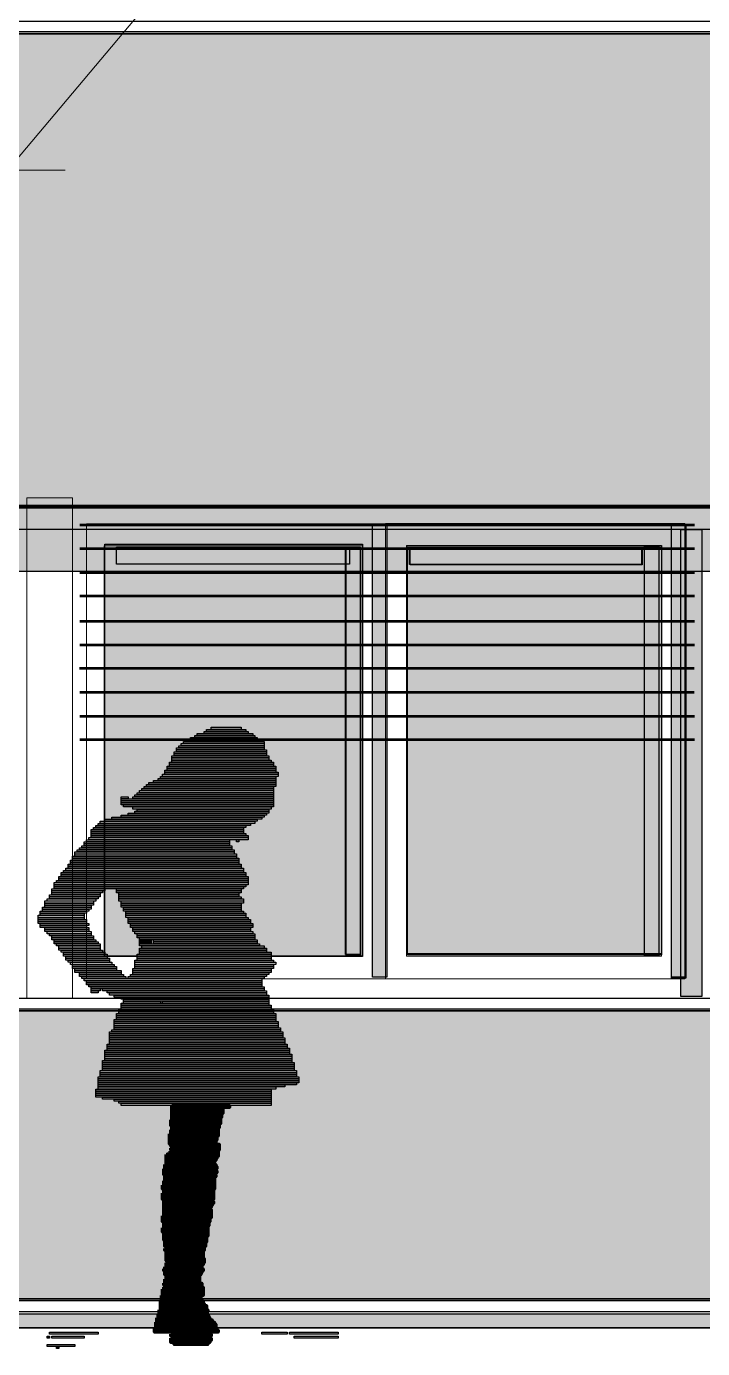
# Model space of a CAD drawing. Header units: millimetres. Extents: x 3716 to 41668, y 402 to 28530.
# Drawn here: x 15625 to 17633, y 13540 to 17471 of the extents above; entities that cross this region are included whole.
import ezdxf

# ---------------------------------------------------------------- set-up
doc = ezdxf.new("R2010")
doc.units = ezdxf.units.MM
doc.header["$LTSCALE"] = 50
for name, color, linetype in [('00_Wand_Bestand', 7, 'Continuous'), ('02_Grundstuecksgrenze', 8, 'Continuous'), ('05_Linien_stark', 7, 'Continuous'), ('06_Linien_fein', 3, 'Continuous'), ('07_Bemassung', 6, 'Continuous')]:
    doc.layers.add(name, color=color, linetype=linetype)

msp = doc.modelspace()

# ---------------------------------------------------------------- hatches: boundary and pattern name
at = {"layer": '00_Wand_Bestand', "transparency": 33554572}
for points in [[(13734.8, 16043.1), (25865, 16043.1), (25865, 15975.2), (13734.8, 15975.2)], [(17569, 15974.9), (17631.4, 15974.9), (17631.4, 14586.6), (17569, 14586.6)]]:
    msp.add_hatch(color=7, dxfattribs=at).paths.add_polyline_path(points)
at = {"layer": '00_Wand_Bestand', "transparency": 33554521}
msp.add_hatch(color=7, dxfattribs=at).paths.add_polyline_path([(13736.4, 16039.7), (25655.9, 16039.7), (25655.9, 15850), (13736.4, 15850)])
at = {"layer": '00_Wand_Bestand'}
for points in [[(16132.1, 15368.9), (16296.7, 15368.9), (16296.7, 15362.8), (16132.1, 15362.8)], [(16152.7, 15374.9), (16283, 15374.9), (16283, 15368.9), (16152.7, 15368.9)], [(16159.6, 15381), (16276.2, 15381), (16276.2, 15374.9), (16159.6, 15374.9)], [(16173.3, 15387.1), (16262.4, 15387.1), (16262.4, 15381), (16173.3, 15381)], [(16077.2, 15332.4), (16331, 15332.4), (16331, 15326.4), (16077.2, 15326.4)], [(16084.1, 15338.5), (16331, 15338.5), (16331, 15332.4), (16084.1, 15332.4)], [(16091, 15344.6), (16331, 15344.6), (16331, 15338.5), (16091, 15338.5)], [(16104.7, 15350.7), (16317.3, 15350.7), (16317.3, 15344.6), (16104.7, 15344.6)], [(16111.6, 15356.7), (16310.4, 15356.7), (16310.4, 15350.7), (16111.6, 15350.7)], [(16125.3, 15362.8), (16303.6, 15362.8), (16303.6, 15356.7), (16125.3, 15356.7)], [(16056.7, 15302.1), (16344.7, 15302.1), (16344.7, 15296), (16056.7, 15296)], [(16056.7, 15296), (16344.7, 15296), (16344.7, 15289.9), (16056.7, 15289.9)], [(16056.7, 15289.9), (16351.6, 15289.9), (16351.6, 15283.8), (16056.7, 15283.8)], [(16063.6, 15314.2), (16337.8, 15314.2), (16337.8, 15308.2), (16063.6, 15308.2)], [(16063.6, 15308.2), (16337.8, 15308.2), (16337.8, 15302.1), (16063.6, 15302.1)], [(16070.4, 15326.4), (16331, 15326.4), (16331, 15320.3), (16070.4, 15320.3)], [(16070.4, 15320.3), (16337.8, 15320.3), (16337.8, 15314.2), (16070.4, 15314.2)], [(16036.1, 15259.5), (16365.3, 15259.5), (16365.3, 15253.4), (16036.1, 15253.4)], [(16036.1, 15253.4), (16372.2, 15253.4), (16372.2, 15247.4), (16036.1, 15247.4)], [(16043, 15271.7), (16365.3, 15271.7), (16365.3, 15265.6), (16043, 15265.6)], [(16043, 15265.6), (16365.3, 15265.6), (16365.3, 15259.5), (16043, 15259.5)], [(16049.8, 15283.8), (16358.4, 15283.8), (16358.4, 15277.7), (16049.8, 15277.7)], [(16049.8, 15277.8), (16358.4, 15277.8), (16358.4, 15271.7), (16049.8, 15271.7)], [(15974.4, 15210.9), (16358.4, 15210.9), (16358.4, 15204.9), (15974.4, 15204.9)], [(15981.3, 15217), (16365.3, 15217), (16365.3, 15210.9), (15981.3, 15210.9)], [(15988.2, 15223.1), (16365.3, 15223.1), (16365.3, 15217), (15988.2, 15217)], [(16001.9, 15229.2), (16365.3, 15229.2), (16365.3, 15223.1), (16001.9, 15223.1)], [(16015.6, 15235.2), (16365.3, 15235.2), (16365.3, 15229.2), (16015.6, 15229.2)], [(16022.4, 15241.3), (16365.3, 15241.3), (16365.3, 15235.2), (16022.4, 15235.2)], [(16029.3, 15247.4), (16372.2, 15247.4), (16372.2, 15241.3), (16029.3, 15241.3)], [(15905.9, 15174.5), (16358.4, 15174.5), (16358.4, 15168.4), (15905.9, 15168.4)], [(15947, 15186.6), (16358.4, 15186.6), (16358.4, 15180.6), (15947, 15180.6)], [(15953.8, 15192.7), (16358.5, 15192.7), (16358.5, 15186.6), (15953.8, 15186.6)], [(15960.7, 15198.8), (16358.4, 15198.8), (16358.4, 15192.7), (15960.7, 15192.7)], [(15967.6, 15204.8), (16358.4, 15204.8), (16358.4, 15198.8), (15967.6, 15198.8)], [(15905.9, 15168.4), (16358.4, 15168.4), (16358.4, 15162.3), (15905.9, 15162.3)], [(15905.9, 15162.3), (16358.4, 15162.3), (16358.4, 15156.3), (15905.9, 15156.3)], [(15912.7, 15156.3), (16358.4, 15156.3), (16358.4, 15150.2), (15912.7, 15150.2)], [(15926.4, 15132), (16337.9, 15132), (16337.9, 15125.9), (15926.4, 15125.9)], [(15940.2, 15150.2), (16351.6, 15150.2), (16351.6, 15144.1), (15940.2, 15144.1)], [(15947, 15138), (16344.7, 15138), (16344.7, 15132), (15947, 15132)], [(15953.8, 15144.1), (16344.7, 15144.1), (16344.7, 15138), (15953.8, 15138)], [(15830.4, 15095.5), (16276.2, 15095.5), (16276.2, 15089.4), (15830.4, 15089.4)], [(15837.3, 15101.6), (16289.8, 15101.6), (16289.8, 15095.5), (15837.3, 15095.5)], [(15844.1, 15107.6), (16303.6, 15107.6), (16303.6, 15101.6), (15844.1, 15101.6)], [(15857.9, 15113.7), (16310.4, 15113.7), (16310.4, 15107.6), (15857.9, 15107.6)], [(15878.4, 15119.8), (16324.2, 15119.8), (16324.2, 15113.7), (15878.4, 15113.7)], [(15905.9, 15125.9), (16331, 15125.9), (16331, 15119.8), (15905.9, 15119.8)], [(15809.8, 15059.1), (16283, 15059.1), (16283, 15053), (15809.8, 15053)], [(15816.7, 15083.4), (16269.3, 15083.4), (16269.3, 15077.3), (15816.7, 15077.3)], [(15816.7, 15077.3), (16269.3, 15077.3), (16269.3, 15071.2), (15816.7, 15071.2)], [(15816.7, 15071.2), (16276.2, 15071.2), (16276.2, 15065.1), (15816.7, 15065.1)], [(15816.7, 15065.1), (16283, 15065.1), (16283, 15059.1), (15816.7, 15059.1)], [(15823.5, 15089.4), (16269.3, 15089.4), (16269.3, 15083.4), (15823.5, 15083.4)], [(15768.7, 15016.5), (16241.9, 15016.5), (16241.9, 15010.4), (15768.7, 15010.4)], [(15775.6, 15022.6), (16241.9, 15022.6), (16241.9, 15016.5), (15775.6, 15016.5)], [(15782.4, 15028.7), (16235, 15028.7), (16235, 15022.6), (15782.4, 15022.6)], [(15789.3, 15034.7), (16235, 15034.7), (16235, 15028.7), (15789.3, 15028.7)], [(15796.1, 15046.9), (16228.1, 15046.9), (16228.1, 15040.9), (15796.1, 15040.9)], [(15796.1, 15040.9), (16228.1, 15040.9), (16228.1, 15034.8), (15796.1, 15034.8)], [(15748.1, 14980.1), (16262.4, 14980.1), (16262.4, 14974), (15748.1, 14974)], [(15755, 14992.2), (16255.6, 14992.2), (16255.6, 14986.1), (15755, 14986.1)], [(15755, 14986.1), (16255.6, 14986.1), (16255.6, 14980.1), (15755, 14980.1)], [(15761.9, 15004.4), (16248.7, 15004.4), (16248.7, 14998.3), (15761.9, 14998.3)], [(15761.9, 14998.3), (16255.6, 14998.3), (16255.6, 14992.2), (15761.9, 14992.2)], [(15768.7, 15010.5), (16248.7, 15010.5), (16248.7, 15004.4), (15768.7, 15004.4)], [(15720.7, 14943.6), (16283, 14943.6), (16283, 14937.5), (15720.7, 14937.5)], [(15720.7, 14937.5), (16283, 14937.5), (16283, 14931.5), (15720.7, 14931.5)], [(15727.6, 14955.8), (16276.2, 14955.8), (16276.2, 14949.7), (15727.6, 14949.7)], [(15727.6, 14949.7), (16276.2, 14949.7), (16276.2, 14943.6), (15727.6, 14943.6)], [(15734.4, 14961.9), (16269.3, 14961.9), (16269.3, 14955.8), (15734.4, 14955.8)], [(15741.3, 14967.9), (16269.3, 14967.9), (16269.3, 14961.9), (15741.3, 14961.9)], [(15748.1, 14974), (16262.4, 14974), (16262.4, 14967.9), (15748.1, 14967.9)], [(15707, 14925.4), (16283, 14925.4), (16283, 14919.3), (15707, 14919.3)], [(15707, 14919.3), (16276.2, 14919.3), (16276.2, 14913.3), (15707, 14913.3)], [(15707, 14913.3), (16269.3, 14913.3), (16269.3, 14907.2), (15707, 14907.2)], [(15713.9, 14931.5), (16283, 14931.5), (16283, 14925.4), (15713.9, 14925.4)], [(15707, 14755.3), (15830.4, 14755.3), (15830.4, 14749.2), (15707, 14749.2)], [(15707, 14749.2), (15837.3, 14749.2), (15837.3, 14743.1), (15707, 14743.1)], [(15960.7, 14755.3), (15995, 14755.3), (15995, 14749.2), (15960.7, 14749.2)], [(15960.7, 14749.2), (15995, 14749.2), (15995, 14743.1), (15960.7, 14743.1)], [(16001.9, 14755.3), (16310.5, 14755.3), (16310.5, 14749.2), (16001.9, 14749.2)], [(16001.9, 14749.2), (16310.5, 14749.2), (16310.5, 14743.1), (16001.9, 14743.1)], [(15796.1, 14639.9), (16324.2, 14639.9), (16324.2, 14633.8), (15796.1, 14633.8)], [(15803, 14633.8), (16324.2, 14633.8), (16324.2, 14627.7), (15803, 14627.7)], [(15803, 14627.7), (16324.2, 14627.7), (16324.2, 14621.7), (15803, 14621.7)], [(15809.8, 14621.7), (16324.2, 14621.7), (16324.2, 14615.6), (15809.8, 14615.6)], [(15816.7, 14615.6), (16331, 14615.6), (16331, 14609.5), (15816.7, 14609.5)], [(15871.5, 14597.3), (16337.8, 14597.3), (16337.8, 14591.2), (15871.5, 14591.2)], [(15885.3, 14591.2), (16344.7, 14591.2), (16344.7, 14585.2), (15885.3, 14585.2)], [(15905.9, 14585.2), (16344.7, 14585.2), (16344.7, 14579.1), (15905.9, 14579.1)], [(15899, 14548.7), (16358.4, 14548.7), (16358.4, 14542.7), (15899, 14542.7)], [(15899, 14542.7), (16358.4, 14542.7), (16358.4, 14536.6), (15899, 14536.6)], [(15905.9, 14567), (16344.7, 14567), (16344.7, 14560.9), (15905.9, 14560.9)], [(15905.9, 14560.9), (16351.6, 14560.9), (16351.6, 14554.8), (15905.9, 14554.8)], [(15905.9, 14554.8), (16351.6, 14554.8), (16351.6, 14548.7), (15905.9, 14548.7)], [(15912.7, 14579.1), (16344.7, 14579.1), (16344.7, 14573), (15912.7, 14573)], [(15885.3, 14518.4), (16365.3, 14518.4), (16365.3, 14512.3), (15885.3, 14512.3)], [(15885.3, 14512.3), (16372.2, 14512.3), (16372.2, 14506.2), (15885.3, 14506.2)], [(15885.3, 14506.2), (16372.2, 14506.2), (16372.2, 14500.1), (15885.3, 14500.1)], [(15892.1, 14536.6), (16365.3, 14536.6), (16365.3, 14530.5), (15892.1, 14530.5)], [(15892.1, 14530.5), (16365.3, 14530.5), (16365.3, 14524.5), (15892.1, 14524.5)], [(15892.1, 14524.5), (16365.3, 14524.5), (16365.3, 14518.4), (15892.1, 14518.4)], [(15871.5, 14481.9), (16385.9, 14481.9), (16385.9, 14475.8), (15871.5, 14475.8)], [(15871.5, 14475.9), (16385.9, 14475.9), (16385.9, 14469.8), (15871.5, 14469.8)], [(15871.5, 14469.8), (16385.9, 14469.8), (16385.9, 14463.7), (15871.5, 14463.7)], [(15871.5, 14463.7), (16392.7, 14463.7), (16392.7, 14457.6), (15871.5, 14457.6)], [(15878.4, 14488), (16379, 14488), (16379, 14481.9), (15878.4, 14481.9)], [(15885.3, 14500.1), (16372.2, 14500.1), (16372.2, 14494.1), (15885.3, 14494.1)], [(15885.3, 14494.1), (16379, 14494.1), (16379, 14488), (15885.3, 14488)], [(15857.9, 14427.3), (16406.4, 14427.3), (16406.4, 14421.2), (15857.9, 14421.2)], [(15864.7, 14445.5), (16399.6, 14445.5), (16399.6, 14439.4), (15864.7, 14439.4)], [(15864.7, 14439.4), (16399.6, 14439.4), (16399.6, 14433.3), (15864.7, 14433.3)], [(15864.7, 14433.3), (16406.5, 14433.3), (16406.5, 14427.3), (15864.7, 14427.3)], [(15871.5, 14457.6), (16392.7, 14457.6), (16392.7, 14451.5), (15871.5, 14451.5)], [(15871.5, 14451.5), (16392.7, 14451.5), (16392.7, 14445.5), (15871.5, 14445.5)], [(15851, 14396.9), (16413.3, 14396.9), (16413.3, 14390.8), (15851, 14390.8)], [(15851, 14390.8), (16420.2, 14390.8), (16420.2, 14384.7), (15851, 14384.7)], [(15857.9, 14421.2), (16406.4, 14421.2), (16406.4, 14415.1), (15857.9, 14415.1)], [(15857.9, 14415.1), (16413.3, 14415.1), (16413.3, 14409), (15857.9, 14409)], [(15857.9, 14409), (16413.3, 14409), (16413.3, 14402.9), (15857.9, 14402.9)], [(15857.9, 14402.9), (16413.3, 14402.9), (16413.3, 14396.9), (15857.9, 14396.9)], [(15837.3, 14348.3), (16433.8, 14348.3), (16433.8, 14342.2), (15837.3, 14342.2)], [(15844.1, 14366.5), (16427, 14366.5), (16427, 14360.4), (15844.1, 14360.4)], [(15844.1, 14360.4), (16427, 14360.4), (16427, 14354.4), (15844.1, 14354.4)], [(15844.1, 14354.4), (16427, 14354.4), (16427, 14348.3), (15844.1, 14348.3)], [(15851, 14384.7), (16420.2, 14384.7), (16420.2, 14378.7), (15851, 14378.7)], [(15851, 14378.7), (16420.2, 14378.7), (16420.2, 14372.6), (15851, 14372.6)], [(15851, 14372.6), (16420.2, 14372.6), (16420.2, 14366.5), (15851, 14366.5)], [(15830.4, 14311.8), (16351.6, 14311.8), (16351.6, 14305.7), (15830.4, 14305.7)], [(15837.3, 14342.2), (16433.8, 14342.2), (16433.8, 14336.1), (15837.3, 14336.1)], [(15837.3, 14336.1), (16433.8, 14336.1), (16433.8, 14330), (15837.3, 14330)], [(15837.3, 14330), (16427, 14330), (16427, 14323.9), (15837.3, 14323.9)], [(15837.3, 14323.9), (16392.7, 14323.9), (16392.7, 14317.9), (15837.3, 14317.9)], [(15837.3, 14317.9), (16365.3, 14317.9), (16365.3, 14311.8), (15837.3, 14311.8)], [(15830.4, 14305.7), (16351.6, 14305.7), (16351.6, 14299.7), (15830.4, 14299.7)], [(15830.4, 14299.7), (16351.6, 14299.7), (16351.6, 14293.6), (15830.4, 14293.6)], [(15830.4, 14293.6), (16351.6, 14293.6), (16351.6, 14287.5), (15830.4, 14287.5)], [(15851, 14287.5), (16351.6, 14287.5), (16351.6, 14281.4), (15851, 14281.4)], [(15885.3, 14281.4), (16351.6, 14281.4), (16351.6, 14275.4), (15885.3, 14275.4)], [(15899, 14275.4), (16351.6, 14275.4), (16351.6, 14269.3), (15899, 14269.3)], [(15905.9, 14269.3), (16351.6, 14269.3), (16351.6, 14263.2), (15905.9, 14263.2)], [(15686.4, 13576.7), (15693.3, 13576.7), (15693.3, 13570.7), (15686.4, 13570.7)], [(15693.3, 13588.9), (15837.3, 13588.9), (15837.3, 13582.8), (15693.3, 13582.8)], [(15700.1, 13576.7), (15796.1, 13576.7), (15796.1, 13570.7), (15700.1, 13570.7)], [(16324.2, 13588.9), (16399.6, 13588.9), (16399.6, 13582.8), (16324.2, 13582.8)], [(16406.5, 13588.9), (16550.4, 13588.9), (16550.4, 13582.8), (16406.5, 13582.8)], [(16420.1, 13576.7), (16550.4, 13576.7), (16550.4, 13570.7), (16420.1, 13570.7)], [(15686.4, 13552.5), (15768.7, 13552.5), (15768.7, 13546.4), (15686.4, 13546.4)]]:
    msp.add_hatch(color=7, dxfattribs=at).paths.add_polyline_path(points)
at = {"layer": '02_Grundstuecksgrenze'}
for points in [[(13726.4, 17455.2), (25701.6, 17455.2), (25701.6, 16040), (13726.4, 16040)], [(13726, 14550.5), (26070.6, 14550.5), (26070.6, 13681.8), (13726, 13681.8)]]:
    msp.add_hatch(color=7, dxfattribs=at).paths.add_polyline_path(points)
at = {"layer": '02_Grundstuecksgrenze', "transparency": 33554572}
for points in [[(16652.7, 15991.1), (16695.6, 15991.1), (16695.6, 14643.9), (16652.7, 14643.9)], [(16652.7, 15990.1), (16695.6, 15990.1), (16695.6, 14643.9), (16652.7, 14643.9)], [(17540.5, 15991), (17583.5, 15991), (17583.5, 14641.4), (17540.5, 14641.4)], [(17540.5, 15990), (17583.5, 15990), (17583.5, 14644.3), (17540.5, 14644.3)], [(15892.2, 15922.9), (16584.4, 15922.9), (16584.4, 15871.7), (15892.2, 15871.7)], [(16572.8, 15921.3), (16615.7, 15921.3), (16615.7, 14711.4), (16572.8, 14711.4)], [(16574.4, 15922.8), (16617.3, 15922.8), (16617.3, 14709), (16574.4, 14709)], [(16762.2, 15922.2), (17451.9, 15922.2), (17451.9, 15871.1), (16762.2, 15871.1)], [(16764.2, 15921.5), (17453.9, 15921.5), (17453.9, 15870.3), (16764.2, 15870.3)], [(17460.7, 15926.4), (17503.7, 15926.4), (17503.7, 14708.8), (17460.7, 14708.8)], [(17460.7, 15923), (17503.7, 15923), (17503.7, 14710.2), (17460.7, 14710.2)], [(13000.4, 13643.7), (26374.1, 13643.7), (26374.1, 13601.5), (13000.4, 13601.5)], [(13000.5, 13643.5), (26373.5, 13643.5), (26373.5, 13601.3), (13000.5, 13601.3)]]:
    msp.add_hatch(color=7, dxfattribs=at).paths.add_polyline_path(points)
at = {"layer": '02_Grundstuecksgrenze', "transparency": 33554590}
for points in [[(15857.4, 15932), (16622.9, 15932), (16622.9, 14706.7), (15857.4, 14706.7)], [(15857.4, 15920.8), (16622.9, 15920.8), (16622.9, 14706.2), (15857.4, 14706.2)], [(16754.9, 15927.6), (17511, 15927.6), (17511, 14713.3), (16754.9, 14713.3)], [(16756.9, 15923), (17511, 15923), (17511, 14710.3), (16756.9, 14710.3)]]:
    msp.add_hatch(color=7, dxfattribs=at).paths.add_polyline_path(points)
at = {"layer": '07_Bemassung'}
msp.add_hatch(color=7, dxfattribs=at).paths.add_polyline_path([(15713.9, 13546.4), (15720.7, 13546.4), (15720.7, 13540.3), (15713.9, 13540.3)])

# ---------------------------------------------------------------- linework, layer by layer
at = {"layer": '00_Wand_Bestand'}
for points in [[(13734.8, 16043.1), (25865, 16043.1), (25865, 15975.2), (13734.8, 15975.2)], [(13736.4, 16039.7), (25655.9, 16039.7), (25655.9, 15850), (13736.4, 15850)], [(17569, 15974.9), (17631.4, 15974.9), (17631.4, 14586.6), (17569, 14586.6)], [(16132.1, 15368.9), (16296.7, 15368.9), (16296.7, 15362.8), (16132.1, 15362.8)], [(16152.7, 15374.9), (16283, 15374.9), (16283, 15368.9), (16152.7, 15368.9)], [(16159.6, 15381), (16276.2, 15381), (16276.2, 15374.9), (16159.6, 15374.9)], [(16173.3, 15387.1), (16262.4, 15387.1), (16262.4, 15381), (16173.3, 15381)], [(16077.2, 15332.4), (16331, 15332.4), (16331, 15326.4), (16077.2, 15326.4)], [(16084.1, 15338.5), (16331, 15338.5), (16331, 15332.4), (16084.1, 15332.4)], [(16091, 15344.6), (16331, 15344.6), (16331, 15338.5), (16091, 15338.5)], [(16104.7, 15350.7), (16317.3, 15350.7), (16317.3, 15344.6), (16104.7, 15344.6)], [(16111.6, 15356.7), (16310.4, 15356.7), (16310.4, 15350.7), (16111.6, 15350.7)], [(16125.3, 15362.8), (16303.6, 15362.8), (16303.6, 15356.7), (16125.3, 15356.7)], [(16056.7, 15302.1), (16344.7, 15302.1), (16344.7, 15296), (16056.7, 15296)], [(16056.7, 15296), (16344.7, 15296), (16344.7, 15289.9), (16056.7, 15289.9)], [(16056.7, 15289.9), (16351.6, 15289.9), (16351.6, 15283.8), (16056.7, 15283.8)], [(16063.6, 15314.2), (16337.8, 15314.2), (16337.8, 15308.2), (16063.6, 15308.2)], [(16063.6, 15308.2), (16337.8, 15308.2), (16337.8, 15302.1), (16063.6, 15302.1)], [(16070.4, 15326.4), (16331, 15326.4), (16331, 15320.3), (16070.4, 15320.3)], [(16070.4, 15320.3), (16337.8, 15320.3), (16337.8, 15314.2), (16070.4, 15314.2)], [(16036.1, 15259.5), (16365.3, 15259.5), (16365.3, 15253.4), (16036.1, 15253.4)], [(16036.1, 15253.4), (16372.2, 15253.4), (16372.2, 15247.4), (16036.1, 15247.4)], [(16043, 15271.7), (16365.3, 15271.7), (16365.3, 15265.6), (16043, 15265.6)], [(16043, 15265.6), (16365.3, 15265.6), (16365.3, 15259.5), (16043, 15259.5)], [(16049.8, 15283.8), (16358.4, 15283.8), (16358.4, 15277.7), (16049.8, 15277.7)], [(16049.8, 15277.8), (16358.4, 15277.8), (16358.4, 15271.7), (16049.8, 15271.7)], [(15974.4, 15210.9), (16358.4, 15210.9), (16358.4, 15204.9), (15974.4, 15204.9)], [(15981.3, 15217), (16365.3, 15217), (16365.3, 15210.9), (15981.3, 15210.9)], [(15988.2, 15223.1), (16365.3, 15223.1), (16365.3, 15217), (15988.2, 15217)], [(16001.9, 15229.2), (16365.3, 15229.2), (16365.3, 15223.1), (16001.9, 15223.1)], [(16015.6, 15235.2), (16365.3, 15235.2), (16365.3, 15229.2), (16015.6, 15229.2)], [(16022.4, 15241.3), (16365.3, 15241.3), (16365.3, 15235.2), (16022.4, 15235.2)], [(16029.3, 15247.4), (16372.2, 15247.4), (16372.2, 15241.3), (16029.3, 15241.3)], [(15905.9, 15174.5), (16358.4, 15174.5), (16358.4, 15168.4), (15905.9, 15168.4)], [(15947, 15186.6), (16358.4, 15186.6), (16358.4, 15180.6), (15947, 15180.6)], [(15953.8, 15192.7), (16358.5, 15192.7), (16358.5, 15186.6), (15953.8, 15186.6)], [(15960.7, 15198.8), (16358.4, 15198.8), (16358.4, 15192.7), (15960.7, 15192.7)], [(15967.6, 15204.8), (16358.4, 15204.8), (16358.4, 15198.8), (15967.6, 15198.8)], [(15905.9, 15168.4), (16358.4, 15168.4), (16358.4, 15162.3), (15905.9, 15162.3)], [(15905.9, 15162.3), (16358.4, 15162.3), (16358.4, 15156.3), (15905.9, 15156.3)], [(15912.7, 15156.3), (16358.4, 15156.3), (16358.4, 15150.2), (15912.7, 15150.2)], [(15926.4, 15132), (16337.9, 15132), (16337.9, 15125.9), (15926.4, 15125.9)], [(15940.2, 15150.2), (16351.6, 15150.2), (16351.6, 15144.1), (15940.2, 15144.1)], [(15947, 15138), (16344.7, 15138), (16344.7, 15132), (15947, 15132)], [(15953.8, 15144.1), (16344.7, 15144.1), (16344.7, 15138), (15953.8, 15138)], [(15830.4, 15095.5), (16276.2, 15095.5), (16276.2, 15089.4), (15830.4, 15089.4)], [(15837.3, 15101.6), (16289.8, 15101.6), (16289.8, 15095.5), (15837.3, 15095.5)], [(15844.1, 15107.6), (16303.6, 15107.6), (16303.6, 15101.6), (15844.1, 15101.6)], [(15857.9, 15113.7), (16310.4, 15113.7), (16310.4, 15107.6), (15857.9, 15107.6)], [(15878.4, 15119.8), (16324.2, 15119.8), (16324.2, 15113.7), (15878.4, 15113.7)], [(15905.9, 15125.9), (16331, 15125.9), (16331, 15119.8), (15905.9, 15119.8)], [(15809.8, 15059.1), (16283, 15059.1), (16283, 15053), (15809.8, 15053)], [(15816.7, 15083.4), (16269.3, 15083.4), (16269.3, 15077.3), (15816.7, 15077.3)], [(15816.7, 15077.3), (16269.3, 15077.3), (16269.3, 15071.2), (15816.7, 15071.2)], [(15816.7, 15071.2), (16276.2, 15071.2), (16276.2, 15065.1), (15816.7, 15065.1)], [(15816.7, 15065.1), (16283, 15065.1), (16283, 15059.1), (15816.7, 15059.1)], [(15823.5, 15089.4), (16269.3, 15089.4), (16269.3, 15083.4), (15823.5, 15083.4)], [(15768.7, 15016.5), (16241.9, 15016.5), (16241.9, 15010.4), (15768.7, 15010.4)], [(15775.6, 15022.6), (16241.9, 15022.6), (16241.9, 15016.5), (15775.6, 15016.5)], [(15782.4, 15028.7), (16235, 15028.7), (16235, 15022.6), (15782.4, 15022.6)], [(15789.3, 15034.7), (16235, 15034.7), (16235, 15028.7), (15789.3, 15028.7)], [(15796.1, 15046.9), (16228.1, 15046.9), (16228.1, 15040.9), (15796.1, 15040.9)], [(15796.1, 15040.9), (16228.1, 15040.9), (16228.1, 15034.8), (15796.1, 15034.8)], [(15748.1, 14980.1), (16262.4, 14980.1), (16262.4, 14974), (15748.1, 14974)], [(15755, 14992.2), (16255.6, 14992.2), (16255.6, 14986.1), (15755, 14986.1)], [(15755, 14986.1), (16255.6, 14986.1), (16255.6, 14980.1), (15755, 14980.1)], [(15761.9, 15004.4), (16248.7, 15004.4), (16248.7, 14998.3), (15761.9, 14998.3)], [(15761.9, 14998.3), (16255.6, 14998.3), (16255.6, 14992.2), (15761.9, 14992.2)], [(15768.7, 15010.5), (16248.7, 15010.5), (16248.7, 15004.4), (15768.7, 15004.4)], [(15720.7, 14943.6), (16283, 14943.6), (16283, 14937.5), (15720.7, 14937.5)], [(15720.7, 14937.5), (16283, 14937.5), (16283, 14931.5), (15720.7, 14931.5)], [(15727.6, 14955.8), (16276.2, 14955.8), (16276.2, 14949.7), (15727.6, 14949.7)], [(15727.6, 14949.7), (16276.2, 14949.7), (16276.2, 14943.6), (15727.6, 14943.6)], [(15734.4, 14961.9), (16269.3, 14961.9), (16269.3, 14955.8), (15734.4, 14955.8)], [(15741.3, 14967.9), (16269.3, 14967.9), (16269.3, 14961.9), (15741.3, 14961.9)], [(15748.1, 14974), (16262.4, 14974), (16262.4, 14967.9), (15748.1, 14967.9)], [(15707, 14925.4), (16283, 14925.4), (16283, 14919.3), (15707, 14919.3)], [(15707, 14919.3), (16276.2, 14919.3), (16276.2, 14913.3), (15707, 14913.3)], [(15707, 14913.3), (16269.3, 14913.3), (16269.3, 14907.2), (15707, 14907.2)], [(15713.9, 14931.5), (16283, 14931.5), (16283, 14925.4), (15713.9, 14925.4)], [(15707, 14755.3), (15830.4, 14755.3), (15830.4, 14749.2), (15707, 14749.2)], [(15707, 14749.2), (15837.3, 14749.2), (15837.3, 14743.1), (15707, 14743.1)], [(15960.7, 14755.3), (15995, 14755.3), (15995, 14749.2), (15960.7, 14749.2)], [(15960.7, 14749.2), (15995, 14749.2), (15995, 14743.1), (15960.7, 14743.1)], [(16001.9, 14755.3), (16310.5, 14755.3), (16310.5, 14749.2), (16001.9, 14749.2)], [(16001.9, 14749.2), (16310.5, 14749.2), (16310.5, 14743.1), (16001.9, 14743.1)], [(15796.1, 14639.9), (16324.2, 14639.9), (16324.2, 14633.8), (15796.1, 14633.8)], [(15803, 14633.8), (16324.2, 14633.8), (16324.2, 14627.7), (15803, 14627.7)], [(15803, 14627.7), (16324.2, 14627.7), (16324.2, 14621.7), (15803, 14621.7)], [(15809.8, 14621.7), (16324.2, 14621.7), (16324.2, 14615.6), (15809.8, 14615.6)], [(15816.7, 14615.6), (16331, 14615.6), (16331, 14609.5), (15816.7, 14609.5)], [(15871.5, 14597.3), (16337.8, 14597.3), (16337.8, 14591.2), (15871.5, 14591.2)], [(15885.3, 14591.2), (16344.7, 14591.2), (16344.7, 14585.2), (15885.3, 14585.2)], [(15905.9, 14585.2), (16344.7, 14585.2), (16344.7, 14579.1), (15905.9, 14579.1)], [(15899, 14548.7), (16358.4, 14548.7), (16358.4, 14542.7), (15899, 14542.7)], [(15899, 14542.7), (16358.4, 14542.7), (16358.4, 14536.6), (15899, 14536.6)], [(15905.9, 14567), (16344.7, 14567), (16344.7, 14560.9), (15905.9, 14560.9)], [(15905.9, 14560.9), (16351.6, 14560.9), (16351.6, 14554.8), (15905.9, 14554.8)], [(15905.9, 14554.8), (16351.6, 14554.8), (16351.6, 14548.7), (15905.9, 14548.7)], [(15912.7, 14579.1), (16344.7, 14579.1), (16344.7, 14573), (15912.7, 14573)], [(15885.3, 14518.4), (16365.3, 14518.4), (16365.3, 14512.3), (15885.3, 14512.3)], [(15885.3, 14512.3), (16372.2, 14512.3), (16372.2, 14506.2), (15885.3, 14506.2)], [(15885.3, 14506.2), (16372.2, 14506.2), (16372.2, 14500.1), (15885.3, 14500.1)], [(15892.1, 14536.6), (16365.3, 14536.6), (16365.3, 14530.5), (15892.1, 14530.5)], [(15892.1, 14530.5), (16365.3, 14530.5), (16365.3, 14524.5), (15892.1, 14524.5)], [(15892.1, 14524.5), (16365.3, 14524.5), (16365.3, 14518.4), (15892.1, 14518.4)], [(15871.5, 14481.9), (16385.9, 14481.9), (16385.9, 14475.8), (15871.5, 14475.8)], [(15871.5, 14475.9), (16385.9, 14475.9), (16385.9, 14469.8), (15871.5, 14469.8)], [(15871.5, 14469.8), (16385.9, 14469.8), (16385.9, 14463.7), (15871.5, 14463.7)], [(15871.5, 14463.7), (16392.7, 14463.7), (16392.7, 14457.6), (15871.5, 14457.6)], [(15878.4, 14488), (16379, 14488), (16379, 14481.9), (15878.4, 14481.9)], [(15885.3, 14500.1), (16372.2, 14500.1), (16372.2, 14494.1), (15885.3, 14494.1)], [(15885.3, 14494.1), (16379, 14494.1), (16379, 14488), (15885.3, 14488)], [(15857.9, 14427.3), (16406.4, 14427.3), (16406.4, 14421.2), (15857.9, 14421.2)], [(15864.7, 14445.5), (16399.6, 14445.5), (16399.6, 14439.4), (15864.7, 14439.4)], [(15864.7, 14439.4), (16399.6, 14439.4), (16399.6, 14433.3), (15864.7, 14433.3)], [(15864.7, 14433.3), (16406.5, 14433.3), (16406.5, 14427.3), (15864.7, 14427.3)], [(15871.5, 14457.6), (16392.7, 14457.6), (16392.7, 14451.5), (15871.5, 14451.5)], [(15871.5, 14451.5), (16392.7, 14451.5), (16392.7, 14445.5), (15871.5, 14445.5)], [(15851, 14396.9), (16413.3, 14396.9), (16413.3, 14390.8), (15851, 14390.8)], [(15851, 14390.8), (16420.2, 14390.8), (16420.2, 14384.7), (15851, 14384.7)], [(15857.9, 14421.2), (16406.4, 14421.2), (16406.4, 14415.1), (15857.9, 14415.1)], [(15857.9, 14415.1), (16413.3, 14415.1), (16413.3, 14409), (15857.9, 14409)], [(15857.9, 14409), (16413.3, 14409), (16413.3, 14402.9), (15857.9, 14402.9)], [(15857.9, 14402.9), (16413.3, 14402.9), (16413.3, 14396.9), (15857.9, 14396.9)], [(15837.3, 14348.3), (16433.8, 14348.3), (16433.8, 14342.2), (15837.3, 14342.2)], [(15844.1, 14366.5), (16427, 14366.5), (16427, 14360.4), (15844.1, 14360.4)], [(15844.1, 14360.4), (16427, 14360.4), (16427, 14354.4), (15844.1, 14354.4)], [(15844.1, 14354.4), (16427, 14354.4), (16427, 14348.3), (15844.1, 14348.3)], [(15851, 14384.7), (16420.2, 14384.7), (16420.2, 14378.7), (15851, 14378.7)], [(15851, 14378.7), (16420.2, 14378.7), (16420.2, 14372.6), (15851, 14372.6)], [(15851, 14372.6), (16420.2, 14372.6), (16420.2, 14366.5), (15851, 14366.5)], [(15830.4, 14311.8), (16351.6, 14311.8), (16351.6, 14305.7), (15830.4, 14305.7)], [(15837.3, 14342.2), (16433.8, 14342.2), (16433.8, 14336.1), (15837.3, 14336.1)], [(15837.3, 14336.1), (16433.8, 14336.1), (16433.8, 14330), (15837.3, 14330)], [(15837.3, 14330), (16427, 14330), (16427, 14323.9), (15837.3, 14323.9)], [(15837.3, 14323.9), (16392.7, 14323.9), (16392.7, 14317.9), (15837.3, 14317.9)], [(15837.3, 14317.9), (16365.3, 14317.9), (16365.3, 14311.8), (15837.3, 14311.8)], [(15830.4, 14305.7), (16351.6, 14305.7), (16351.6, 14299.7), (15830.4, 14299.7)], [(15830.4, 14299.7), (16351.6, 14299.7), (16351.6, 14293.6), (15830.4, 14293.6)], [(15830.4, 14293.6), (16351.6, 14293.6), (16351.6, 14287.5), (15830.4, 14287.5)], [(15851, 14287.5), (16351.6, 14287.5), (16351.6, 14281.4), (15851, 14281.4)], [(15885.3, 14281.4), (16351.6, 14281.4), (16351.6, 14275.4), (15885.3, 14275.4)], [(15899, 14275.4), (16351.6, 14275.4), (16351.6, 14269.3), (15899, 14269.3)], [(15905.9, 14269.3), (16351.6, 14269.3), (16351.6, 14263.2), (15905.9, 14263.2)], [(15686.4, 13576.7), (15693.3, 13576.7), (15693.3, 13570.7), (15686.4, 13570.7)], [(15693.3, 13588.9), (15837.3, 13588.9), (15837.3, 13582.8), (15693.3, 13582.8)], [(15700.1, 13576.7), (15796.1, 13576.7), (15796.1, 13570.7), (15700.1, 13570.7)], [(16324.2, 13588.9), (16399.6, 13588.9), (16399.6, 13582.8), (16324.2, 13582.8)], [(16406.5, 13588.9), (16550.4, 13588.9), (16550.4, 13582.8), (16406.5, 13582.8)], [(16420.1, 13576.7), (16550.4, 13576.7), (16550.4, 13570.7), (16420.1, 13570.7)], [(15686.4, 13552.5), (15768.7, 13552.5), (15768.7, 13546.4), (15686.4, 13546.4)]]:
    msp.add_lwpolyline(points, close=True, dxfattribs=at)
at = {"layer": '02_Grundstuecksgrenze'}
for points in [[(13726.4, 17455.2), (25701.6, 17455.2), (25701.6, 16040), (13726.4, 16040)], [(16652.7, 15991.1), (16695.6, 15991.1), (16695.6, 14643.9), (16652.7, 14643.9)], [(16652.7, 15990.1), (16695.6, 15990.1), (16695.6, 14643.9), (16652.7, 14643.9)], [(17540.5, 15991), (17583.5, 15991), (17583.5, 14641.4), (17540.5, 14641.4)], [(17540.5, 15990), (17583.5, 15990), (17583.5, 14644.3), (17540.5, 14644.3)], [(15857.4, 15932), (16622.9, 15932), (16622.9, 14706.7), (15857.4, 14706.7)], [(15857.4, 15920.8), (16622.9, 15920.8), (16622.9, 14706.2), (15857.4, 14706.2)], [(15892.2, 15922.9), (16584.4, 15922.9), (16584.4, 15871.7), (15892.2, 15871.7)], [(16572.8, 15921.3), (16615.7, 15921.3), (16615.7, 14711.4), (16572.8, 14711.4)], [(16574.4, 15922.8), (16617.3, 15922.8), (16617.3, 14709), (16574.4, 14709)], [(16754.9, 15927.6), (17511, 15927.6), (17511, 14713.3), (16754.9, 14713.3)], [(16756.9, 15923), (17511, 15923), (17511, 14710.3), (16756.9, 14710.3)], [(16762.2, 15922.2), (17451.9, 15922.2), (17451.9, 15871.1), (16762.2, 15871.1)], [(16764.2, 15921.5), (17453.9, 15921.5), (17453.9, 15870.3), (16764.2, 15870.3)], [(17460.7, 15926.4), (17503.7, 15926.4), (17503.7, 14708.8), (17460.7, 14708.8)], [(17460.7, 15923), (17503.7, 15923), (17503.7, 14710.2), (17460.7, 14710.2)], [(13726, 14550.5), (26070.6, 14550.5), (26070.6, 13681.8), (13726, 13681.8)], [(13000.4, 13643.7), (26374.1, 13643.7), (26374.1, 13601.5), (13000.4, 13601.5)], [(13000.5, 13643.5), (26373.5, 13643.5), (26373.5, 13601.3), (13000.5, 13601.3)]]:
    msp.add_lwpolyline(points, close=True, dxfattribs=at)
at = {"layer": '05_Linien_stark', "lineweight": 53}
for p, q in [((17609.3, 15988.3), (15783.1, 15988.3)), ((17609.3, 15988.3), (15783.1, 15988.3)), ((17609.4, 15917.2), (15783.2, 15917.2)), ((17609.4, 15917.2), (15783.2, 15917.2)), ((17609.4, 15846.7), (15783.1, 15846.7)), ((17609.4, 15846.7), (15783.1, 15846.7)), ((17609.3, 15777.1), (15783, 15777.1)), ((17609.3, 15777.1), (15783, 15777.1)), ((17609.3, 15702.1), (15783.1, 15702.1)), ((17609.3, 15702.1), (15783.1, 15702.1)), ((17609.3, 15631.7), (15783.1, 15631.7)), ((17609.3, 15631.7), (15783.1, 15631.7)), ((17608.7, 15562.1), (15782.7, 15562.1)), ((17608.7, 15562.1), (15782.7, 15562.1)), ((17608.7, 15490.2), (15782.8, 15490.2)), ((17608.7, 15490.2), (15782.8, 15490.2)), ((17609, 15419.7), (15783.3, 15419.7)), ((17609, 15419.7), (15783.3, 15419.7)), ((17609.5, 15350.1), (15783.1, 15350.1)), ((17609.5, 15350.1), (15783.1, 15350.1))]:
    msp.add_line(p, q, dxfattribs=at)
at = {"layer": '05_Linien_stark', "lineweight": 25}
for points in [[(13556.3, 17486.7), (25826.3, 17486.7), (25826.3, 17448.5), (13556.3, 17448.5)], [(13732.6, 17449.1), (25695.4, 17449.1), (25695.4, 16046.2), (13732.6, 16046.2)], [(13558.3, 14582.3), (25828.3, 14582.3), (25828.3, 14544.1), (13558.3, 14544.1)], [(13732.2, 14544.3), (26064.4, 14544.3), (26064.4, 13688), (13732.2, 13688)], [(12992.2, 13688), (26382.6, 13688), (26382.6, 13649.8), (12992.2, 13649.8)]]:
    msp.add_lwpolyline(points, close=True, dxfattribs=at)
at = {"layer": '05_Linien_stark', "lineweight": 20}
for points in [[(15625.8, 16069), (15761.5, 16069), (15761.5, 14582), (15625.8, 14582)], [(15803.4, 15992.3), (16691.2, 15992.3), (16691.2, 14639.5), (15803.4, 14639.5)], [(16691.3, 15992.8), (17580.8, 15992.8), (17580.8, 14639.4), (16691.3, 14639.4)], [(15855.7, 15926.9), (16623.5, 15926.9), (16623.5, 14706.6), (15855.7, 14706.6)], [(16753.7, 15927.3), (17511.4, 15927.3), (17511.4, 14706.7), (16753.7, 14706.7)]]:
    msp.add_lwpolyline(points, close=True, dxfattribs=at)
at = {"layer": '05_Linien_stark', "lineweight": 211}
for points in [[(16056.7, 14263.2), (16228.2, 14263.2), (16228.2, 14257.2), (16056.7, 14257.2)], [(16056.7, 14257.2), (16207.6, 14257.2), (16207.6, 14251.1), (16056.7, 14251.1)], [(16056.7, 14251.1), (16207.6, 14251.1), (16207.6, 14245), (16056.7, 14245)], [(16056.7, 14245), (16207.6, 14245), (16207.6, 14238.9), (16056.7, 14238.9)], [(16056.7, 14238.9), (16204.1, 14238.9), (16204.1, 14232.8), (16056.7, 14232.8)], [(16056.7, 14232.8), (16204.1, 14232.8), (16204.1, 14226.8), (16056.7, 14226.8)], [(16053.3, 14220.7), (16200.7, 14220.7), (16200.7, 14214.6), (16053.3, 14214.6)], [(16053.3, 14214.6), (16200.7, 14214.6), (16200.7, 14208.5), (16053.3, 14208.5)], [(16053.3, 14208.6), (16197.3, 14208.6), (16197.3, 14202.5), (16053.3, 14202.5)], [(16053.3, 14190.3), (16193.8, 14190.3), (16193.8, 14184.2), (16053.3, 14184.2)], [(16056.7, 14226.8), (16200.7, 14226.8), (16200.7, 14220.7), (16056.7, 14220.7)], [(16056.7, 14202.5), (16197.3, 14202.5), (16197.3, 14196.4), (16056.7, 14196.4)], [(16056.7, 14196.4), (16193.8, 14196.4), (16193.8, 14190.3), (16056.7, 14190.3)], [(16049.8, 14178.2), (16193.8, 14178.2), (16193.8, 14172.1), (16049.8, 14172.1)], [(16049.8, 14172.1), (16190.4, 14172.1), (16190.4, 14166), (16049.8, 14166)], [(16049.8, 14166), (16190.4, 14166), (16190.4, 14160), (16049.8, 14160)], [(16049.8, 14159.9), (16187, 14159.9), (16187, 14153.8), (16049.8, 14153.8)], [(16049.8, 14153.8), (16187, 14153.8), (16187, 14147.8), (16049.8, 14147.8)], [(16053.3, 14184.2), (16193.8, 14184.2), (16193.8, 14178.2), (16053.3, 14178.2)], [(16039.6, 14117.4), (16193.9, 14117.4), (16193.9, 14111.3), (16039.6, 14111.3)], [(16039.6, 14111.3), (16190.4, 14111.3), (16190.4, 14105.3), (16039.6, 14105.3)], [(16046.4, 14123.5), (16193.9, 14123.5), (16193.9, 14117.4), (16046.4, 14117.4)], [(16053.3, 14147.8), (16197.3, 14147.8), (16197.3, 14141.7), (16053.3, 14141.7)], [(16053.3, 14135.6), (16197.3, 14135.6), (16197.3, 14129.6), (16053.3, 14129.6)], [(16056.7, 14141.7), (16197.3, 14141.7), (16197.3, 14135.6), (16056.7, 14135.6)], [(16056.7, 14129.6), (16193.9, 14129.6), (16193.9, 14123.5), (16056.7, 14123.5)], [(16032.7, 14074.9), (16187, 14074.9), (16187, 14068.8), (16032.7, 14068.8)], [(16036.1, 14087.1), (16187, 14087.1), (16187, 14081), (16036.1, 14081)], [(16036.1, 14081), (16190.4, 14081), (16190.4, 14074.9), (16036.1, 14074.9)], [(16039.6, 14105.3), (16187, 14105.3), (16187, 14099.2), (16039.6, 14099.2)], [(16039.6, 14099.2), (16183.6, 14099.2), (16183.6, 14093.1), (16039.6, 14093.1)], [(16039.6, 14093.1), (16180.2, 14093.1), (16180.2, 14087.1), (16039.6, 14087.1)], [(16032.7, 14068.8), (16190.4, 14068.8), (16190.4, 14062.7), (16032.7, 14062.7)], [(16032.7, 14062.7), (16183.6, 14062.7), (16183.6, 14056.6), (16032.7, 14056.6)], [(16032.7, 14038.4), (16183.6, 14038.4), (16183.6, 14032.4), (16032.7, 14032.4)], [(16032.7, 14032.4), (16183.6, 14032.4), (16183.6, 14026.3), (16032.7, 14026.3)], [(16036.1, 14056.6), (16187, 14056.6), (16187, 14050.6), (16036.1, 14050.6)], [(16036.1, 14050.6), (16183.6, 14050.6), (16183.6, 14044.5), (16036.1, 14044.5)], [(16036.1, 14044.5), (16183.6, 14044.5), (16183.6, 14038.4), (16036.1, 14038.4)], [(16029.3, 14026.3), (16183.6, 14026.3), (16183.6, 14020.2), (16029.3, 14020.2)], [(16029.3, 14020.2), (16183.6, 14020.2), (16183.6, 14014.1), (16029.3, 14014.1)], [(16029.3, 14002), (16180.2, 14002), (16180.2, 13995.9), (16029.3, 13995.9)], [(16029.3, 13995.9), (16180.1, 13995.9), (16180.1, 13989.9), (16029.3, 13989.9)], [(16032.7, 14014.1), (16180.1, 14014.1), (16180.1, 14008.1), (16032.7, 14008.1)], [(16032.7, 14008.1), (16180.1, 14008.1), (16180.1, 14002), (16032.7, 14002)], [(16029.3, 13989.9), (16180.1, 13989.9), (16180.1, 13983.8), (16029.3, 13983.8)], [(16032.7, 13983.8), (16176.7, 13983.8), (16176.7, 13977.7), (16032.7, 13977.7)], [(16032.7, 13977.7), (16180.1, 13977.7), (16180.1, 13971.6), (16032.7, 13971.6)], [(16032.7, 13971.6), (16176.7, 13971.6), (16176.7, 13965.5), (16032.7, 13965.5)], [(16032.7, 13965.5), (16173.3, 13965.5), (16173.3, 13959.5), (16032.7, 13959.5)], [(16032.7, 13959.5), (16169.8, 13959.5), (16169.8, 13953.4), (16032.7, 13953.4)], [(16032.7, 13953.4), (16173.3, 13953.4), (16173.3, 13947.3), (16032.7, 13947.3)], [(16029.3, 13935.1), (16173.3, 13935.1), (16173.3, 13929.1), (16029.3, 13929.1)], [(16029.3, 13929.1), (16169.9, 13929.1), (16169.9, 13923), (16029.3, 13923)], [(16029.3, 13923), (16169.9, 13923), (16169.9, 13916.9), (16029.3, 13916.9)], [(16032.7, 13947.3), (16173.3, 13947.3), (16173.3, 13941.2), (16032.7, 13941.2)], [(16032.7, 13941.3), (16173.3, 13941.3), (16173.3, 13935.1), (16032.7, 13935.1)], [(16032.7, 13916.9), (16166.4, 13916.9), (16166.4, 13910.9), (16032.7, 13910.9)], [(16029.3, 13898.7), (16163, 13898.7), (16163, 13892.6), (16029.3, 13892.6)], [(16029.3, 13892.6), (16163, 13892.6), (16163, 13886.5), (16029.3, 13886.5)], [(16032.7, 13910.9), (16166.4, 13910.9), (16166.4, 13904.8), (16032.7, 13904.8)], [(16032.7, 13904.8), (16163, 13904.8), (16163, 13898.7), (16032.7, 13898.7)], [(16032.7, 13886.5), (16163, 13886.5), (16163, 13880.5), (16032.7, 13880.5)], [(16032.7, 13880.5), (16163, 13880.5), (16163, 13874.4), (16032.7, 13874.4)], [(16032.7, 13874.4), (16159.6, 13874.4), (16159.6, 13868.3), (16032.7, 13868.3)], [(16032.7, 13868.3), (16159.6, 13868.3), (16159.6, 13862.3), (16032.7, 13862.3)], [(16036.1, 13862.3), (16159.6, 13862.3), (16159.6, 13856.2), (16036.1, 13856.2)], [(16036.1, 13856.2), (16156.1, 13856.2), (16156.1, 13850.1), (16036.1, 13850.1)], [(16036.1, 13850.1), (16156.1, 13850.1), (16156.1, 13844), (16036.1, 13844)], [(16036.1, 13838), (16152.7, 13838), (16152.7, 13831.9), (16036.1, 13831.9)], [(16039.6, 13844), (16152.7, 13844), (16152.7, 13838), (16039.6, 13838)], [(16039.6, 13831.9), (16149.3, 13831.9), (16149.3, 13825.8), (16039.6, 13825.8)], [(16039.6, 13825.8), (16149.3, 13825.8), (16149.3, 13819.8), (16039.6, 13819.8)], [(16039.6, 13819.8), (16149.3, 13819.8), (16149.3, 13813.7), (16039.6, 13813.7)], [(16039.6, 13813.7), (16149.3, 13813.7), (16149.3, 13807.6), (16039.6, 13807.6)], [(16039.6, 13807.6), (16152.7, 13807.6), (16152.7, 13801.5), (16039.6, 13801.5)], [(16043, 13801.5), (16152.7, 13801.5), (16152.7, 13795.4), (16043, 13795.4)], [(16032.7, 13777.2), (16149.3, 13777.2), (16149.3, 13771.1), (16032.7, 13771.1)], [(16036.1, 13783.3), (16145.9, 13783.3), (16145.9, 13777.2), (16036.1, 13777.2)], [(16036.1, 13771.1), (16145.8, 13771.1), (16145.8, 13765.1), (16036.1, 13765.1)], [(16036.1, 13765.1), (16142.4, 13765.1), (16142.4, 13759), (16036.1, 13759)], [(16039.6, 13795.4), (16149.3, 13795.4), (16149.3, 13789.3), (16039.6, 13789.3)], [(16039.6, 13789.3), (16145.9, 13789.3), (16145.9, 13783.3), (16039.6, 13783.3)], [(16039.6, 13759), (16139, 13759), (16139, 13752.9), (16039.6, 13752.9)], [(16032.7, 13734.7), (16145.8, 13734.7), (16145.8, 13728.6), (16032.7, 13728.6)], [(16032.7, 13722.5), (16149.3, 13722.5), (16149.3, 13716.5), (16032.7, 13716.5)], [(16036.1, 13746.8), (16139, 13746.8), (16139, 13740.8), (16036.1, 13740.8)], [(16036.1, 13740.8), (16139, 13740.8), (16139, 13734.7), (16036.1, 13734.7)], [(16036.1, 13728.6), (16145.9, 13728.6), (16145.9, 13722.6), (16036.1, 13722.6)], [(16039.6, 13752.9), (16139, 13752.9), (16139, 13746.8), (16039.6, 13746.8)], [(16022.4, 13680), (16149.3, 13680), (16149.3, 13673.9), (16022.4, 13673.9)], [(16025.8, 13698.2), (16142.4, 13698.2), (16142.4, 13692.2), (16025.8, 13692.2)], [(16025.8, 13692.2), (16142.4, 13692.2), (16142.4, 13686.1), (16025.8, 13686.1)], [(16025.8, 13686.1), (16145.9, 13686.1), (16145.9, 13680), (16025.8, 13680)], [(16029.3, 13716.5), (16149.3, 13716.5), (16149.3, 13710.4), (16029.3, 13710.4)], [(16029.3, 13710.4), (16149.3, 13710.4), (16149.3, 13704.3), (16029.3, 13704.3)], [(16029.3, 13704.3), (16149.3, 13704.3), (16149.3, 13698.2), (16029.3, 13698.2)], [(16015.6, 13643.6), (16163, 13643.6), (16163, 13637.5), (16015.6, 13637.5)], [(16019, 13655.7), (16163, 13655.7), (16163, 13649.6), (16019, 13649.6)], [(16019, 13649.6), (16159.6, 13649.6), (16159.6, 13643.6), (16019, 13643.6)], [(16022.4, 13674), (16152.7, 13674), (16152.7, 13667.8), (16022.4, 13667.8)], [(16022.4, 13667.8), (16159.6, 13667.8), (16159.6, 13661.8), (16022.4, 13661.8)], [(16022.4, 13661.8), (16159.6, 13661.8), (16159.6, 13655.7), (16022.4, 13655.7)], [(16005.3, 13601), (16190.4, 13601), (16190.4, 13595), (16005.3, 13595)], [(16008.7, 13619.2), (16183.6, 13619.2), (16183.6, 13613.2), (16008.7, 13613.2)], [(16008.7, 13613.2), (16187, 13613.2), (16187, 13607.1), (16008.7, 13607.1)], [(16008.7, 13607.1), (16187, 13607.1), (16187, 13601), (16008.7, 13601)], [(16012.1, 13631.4), (16169.9, 13631.4), (16169.9, 13625.3), (16012.1, 13625.3)], [(16012.1, 13625.3), (16176.7, 13625.3), (16176.7, 13619.2), (16012.1, 13619.2)], [(16015.6, 13637.5), (16166.4, 13637.5), (16166.4, 13631.4), (16015.6, 13631.4)], [(16005.3, 13595), (16193.9, 13595), (16193.9, 13588.9), (16005.3, 13588.9)], [(16053.3, 13582.8), (16173.3, 13582.8), (16173.3, 13576.7), (16053.3, 13576.7)], [(16053.3, 13570.7), (16173.3, 13570.7), (16173.3, 13564.6), (16053.3, 13564.6)], [(16053.3, 13564.6), (16169.8, 13564.6), (16169.8, 13558.5), (16053.3, 13558.5)], [(16063.6, 13558.5), (16163, 13558.5), (16163, 13552.5), (16063.6, 13552.5)]]:
    msp.add_lwpolyline(points, close=True, dxfattribs=at)
at = {"layer": '06_Linien_fein', "lineweight": 9}
msp.add_line((12872, 13829.7), (17678, 19557.4), dxfattribs=at)
at = {"layer": '06_Linien_fein', "lineweight": 5}
msp.add_line((15740.1, 17043.2), (15394.7, 17043.2), dxfattribs=at)
at = {"layer": '06_Linien_fein'}
for points in [[(15905.9, 15180.6), (15926.4, 15180.6), (15926.4, 15174.5), (15905.9, 15174.5)], [(15940.2, 15180.6), (16358.5, 15180.6), (16358.5, 15174.5), (15940.2, 15174.5)], [(15803, 15053), (16228.2, 15053), (16228.2, 15046.9), (15803, 15046.9)], [(16248.7, 15053), (16255.6, 15053), (16255.6, 15046.9), (16248.7, 15046.9)], [(15700.1, 14907.2), (15857.9, 14907.2), (15857.9, 14901.1), (15700.1, 14901.1)], [(15700.1, 14901.1), (15851, 14901.1), (15851, 14895), (15700.1, 14895)], [(15892.1, 14907.2), (16262.4, 14907.2), (16262.4, 14901.1), (15892.1, 14901.1)], [(15892.1, 14901.1), (16262.4, 14901.1), (16262.4, 14895), (15892.1, 14895)], [(15679.6, 14870.8), (15823.5, 14870.8), (15823.5, 14864.7), (15679.6, 14864.7)], [(15679.6, 14864.7), (15823.5, 14864.7), (15823.5, 14858.6), (15679.6, 14858.6)], [(15679.6, 14858.5), (15816.7, 14858.5), (15816.7, 14852.5), (15679.6, 14852.5)], [(15686.4, 14876.8), (15830.4, 14876.8), (15830.4, 14870.7), (15686.4, 14870.7)], [(15693.3, 14889), (15844.1, 14889), (15844.1, 14882.9), (15693.3, 14882.9)], [(15693.3, 14882.9), (15837.3, 14882.9), (15837.3, 14876.8), (15693.3, 14876.8)], [(15700.1, 14895), (15844.1, 14895), (15844.1, 14889), (15700.1, 14889)], [(15899, 14895), (16255.5, 14895), (16255.5, 14889), (15899, 14889)], [(15899, 14889), (16255.5, 14889), (16255.5, 14882.9), (15899, 14882.9)], [(15899, 14882.9), (16262.4, 14882.9), (16262.4, 14876.8), (15899, 14876.8)], [(15899, 14876.8), (16269.3, 14876.8), (16269.3, 14870.7), (15899, 14870.7)], [(15905.9, 14870.8), (16269.3, 14870.8), (16269.3, 14864.7), (15905.9, 14864.7)], [(15905.9, 14864.7), (16262.4, 14864.7), (16262.4, 14858.6), (15905.9, 14858.6)], [(15905.9, 14858.5), (16262.4, 14858.5), (16262.4, 14852.5), (15905.9, 14852.5)], [(15659, 14828.2), (15796.1, 14828.2), (15796.1, 14822.1), (15659, 14822.1)], [(15659, 14822.1), (15796.1, 14822.1), (15796.1, 14816.1), (15659, 14816.1)], [(15665.8, 14840.3), (15803, 14840.3), (15803, 14834.3), (15665.8, 14834.3)], [(15665.8, 14834.3), (15796.1, 14834.3), (15796.1, 14828.2), (15665.8, 14828.2)], [(15672.7, 14852.5), (15816.7, 14852.5), (15816.7, 14846.4), (15672.7, 14846.4)], [(15672.7, 14846.4), (15809.8, 14846.4), (15809.8, 14840.3), (15672.7, 14840.3)], [(15912.7, 14852.5), (16262.4, 14852.5), (16262.4, 14846.4), (15912.7, 14846.4)], [(15912.7, 14846.4), (16262.4, 14846.4), (16262.4, 14840.3), (15912.7, 14840.3)], [(15919.6, 14840.3), (16269.3, 14840.3), (16269.3, 14834.3), (15919.6, 14834.3)], [(15919.6, 14834.3), (16276.2, 14834.3), (16276.2, 14828.2), (15919.6, 14828.2)], [(15919.6, 14828.2), (16276.2, 14828.2), (16276.2, 14822.1), (15919.6, 14822.1)], [(15926.4, 14822.1), (16283, 14822.1), (16283, 14816.1), (15926.4, 14816.1)], [(15659, 14816.1), (15803, 14816.1), (15803, 14810), (15659, 14810)], [(15659, 14810), (15803, 14810), (15803, 14803.9), (15659, 14803.9)], [(15665.8, 14803.9), (15809.9, 14803.9), (15809.9, 14797.8), (15665.8, 14797.8)], [(15665.8, 14797.8), (15803, 14797.8), (15803, 14791.8), (15665.8, 14791.8)], [(15679.6, 14791.8), (15809.9, 14791.8), (15809.9, 14785.7), (15679.6, 14785.7)], [(15679.6, 14785.7), (15809.9, 14785.7), (15809.9, 14779.6), (15679.6, 14779.6)], [(15686.4, 14779.6), (15816.7, 14779.6), (15816.7, 14773.6), (15686.4, 14773.6)], [(15926.4, 14816.1), (16289.9, 14816.1), (16289.9, 14810), (15926.4, 14810)], [(15926.4, 14810), (16289.9, 14810), (16289.9, 14803.9), (15926.4, 14803.9)], [(15933.3, 14803.9), (16296.7, 14803.9), (16296.7, 14797.8), (15933.3, 14797.8)], [(15933.3, 14797.8), (16296.7, 14797.8), (16296.7, 14791.8), (15933.3, 14791.8)], [(15940.2, 14791.8), (16289.9, 14791.8), (16289.9, 14785.7), (15940.2, 14785.7)], [(15940.2, 14785.7), (16289.9, 14785.7), (16289.9, 14779.6), (15940.2, 14779.6)], [(15947, 14779.6), (16296.7, 14779.6), (16296.7, 14773.6), (15947, 14773.6)], [(15693.3, 14773.5), (15816.7, 14773.5), (15816.7, 14767.4), (15693.3, 14767.4)], [(15700.1, 14767.4), (15823.6, 14767.4), (15823.6, 14761.4), (15700.1, 14761.4)], [(15700.1, 14761.4), (15823.6, 14761.4), (15823.6, 14755.3), (15700.1, 14755.3)], [(15713.9, 14743.2), (15844.1, 14743.2), (15844.1, 14737.1), (15713.9, 14737.1)], [(15953.8, 14773.5), (16303.6, 14773.5), (16303.6, 14767.4), (15953.8, 14767.4)], [(15953.8, 14767.4), (16303.6, 14767.4), (16303.6, 14761.4), (15953.8, 14761.4)], [(15960.7, 14761.4), (16303.6, 14761.4), (16303.6, 14755.3), (15960.7, 14755.3)], [(15960.7, 14743.2), (16317.3, 14743.2), (16317.3, 14737.1), (15960.7, 14737.1)], [(15720.7, 14737.1), (15844.1, 14737.1), (15844.1, 14731), (15720.7, 14731)], [(15720.7, 14731), (15844.1, 14731), (15844.1, 14724.9), (15720.7, 14724.9)], [(15727.6, 14724.9), (15851, 14724.9), (15851, 14718.8), (15727.6, 14718.8)], [(15734.4, 14718.8), (15857.8, 14718.8), (15857.8, 14712.8), (15734.4, 14712.8)], [(15734.4, 14712.8), (15864.7, 14712.8), (15864.7, 14706.7), (15734.4, 14706.7)], [(15741.3, 14706.7), (15864.7, 14706.7), (15864.7, 14700.6), (15741.3, 14700.6)], [(15741.3, 14700.6), (15871.6, 14700.6), (15871.6, 14694.6), (15741.3, 14694.6)], [(15953.8, 14712.8), (16351.6, 14712.8), (16351.6, 14706.7), (15953.8, 14706.7)], [(15953.8, 14706.7), (16351.6, 14706.7), (16351.6, 14700.6), (15953.8, 14700.6)], [(15953.8, 14700.6), (16351.6, 14700.6), (16351.6, 14694.6), (15953.8, 14694.6)], [(15960.7, 14731), (16337.8, 14731), (16337.8, 14724.9), (15960.7, 14724.9)], [(15960.7, 14724.9), (16337.8, 14724.9), (16337.8, 14718.8), (15960.7, 14718.8)], [(15960.7, 14718.8), (16351.6, 14718.8), (16351.6, 14712.8), (15960.7, 14712.8)], [(15967.6, 14737.1), (16331, 14737.1), (16331, 14731), (15967.6, 14731)], [(15748.1, 14694.6), (15871.5, 14694.6), (15871.5, 14688.5), (15748.1, 14688.5)], [(15755, 14688.5), (15878.4, 14688.5), (15878.4, 14682.4), (15755, 14682.4)], [(15761.9, 14682.4), (15885.3, 14682.4), (15885.3, 14676.3), (15761.9, 14676.3)], [(15761.9, 14676.3), (15892.2, 14676.3), (15892.2, 14670.2), (15761.9, 14670.2)], [(15768.7, 14670.2), (15892.1, 14670.2), (15892.1, 14664.2), (15768.7, 14664.2)], [(15768.7, 14664.2), (15905.9, 14664.2), (15905.9, 14658.1), (15768.7, 14658.1)], [(15940.2, 14670.2), (16351.6, 14670.2), (16351.6, 14664.2), (15940.2, 14664.2)], [(15940.2, 14664.2), (16351.6, 14664.2), (16351.6, 14658.1), (15940.2, 14658.1)], [(15947, 14694.6), (16358.4, 14694.6), (16358.4, 14688.5), (15947, 14688.5)], [(15947, 14688.5), (16365.3, 14688.5), (16365.3, 14682.4), (15947, 14682.4)], [(15947, 14682.4), (16358.4, 14682.4), (16358.4, 14676.3), (15947, 14676.3)], [(15947, 14676.3), (16358.4, 14676.3), (16358.4, 14670.2), (15947, 14670.2)], [(15782.4, 14658.1), (15905.9, 14658.1), (15905.9, 14652), (15782.4, 14652)], [(15782.4, 14652), (15912.7, 14652), (15912.7, 14646), (15782.4, 14646)], [(15789.3, 14646), (15919.6, 14646), (15919.6, 14639.9), (15789.3, 14639.9)], [(15926.4, 14646), (16331, 14646), (16331, 14639.9), (15926.4, 14639.9)], [(15933.3, 14652), (16337.8, 14652), (16337.8, 14646), (15933.3, 14646)], [(15940.2, 14658.1), (16344.7, 14658.1), (16344.7, 14652), (15940.2, 14652)], [(15816.7, 14609.5), (15844.1, 14609.5), (15844.1, 14603.4), (15816.7, 14603.4)], [(15816.7, 14603.5), (15837.3, 14603.5), (15837.3, 14597.4), (15816.7, 14597.4)], [(15851, 14609.5), (16331, 14609.5), (16331, 14603.4), (15851, 14603.4)], [(15864.7, 14603.5), (16337.9, 14603.5), (16337.9, 14597.4), (15864.7, 14597.4)], [(15912.7, 14573), (16022.4, 14573), (16022.4, 14567), (15912.7, 14567)], [(16029.3, 14573), (16344.7, 14573), (16344.7, 14567), (16029.3, 14567)]]:
    msp.add_lwpolyline(points, close=True, dxfattribs=at)
at = {"layer": '07_Bemassung'}
msp.add_lwpolyline([(15713.9, 13546.4), (15720.7, 13546.4), (15720.7, 13540.3), (15713.9, 13540.3)], close=True, dxfattribs=at)

doc.saveas('drawing.dxf')
